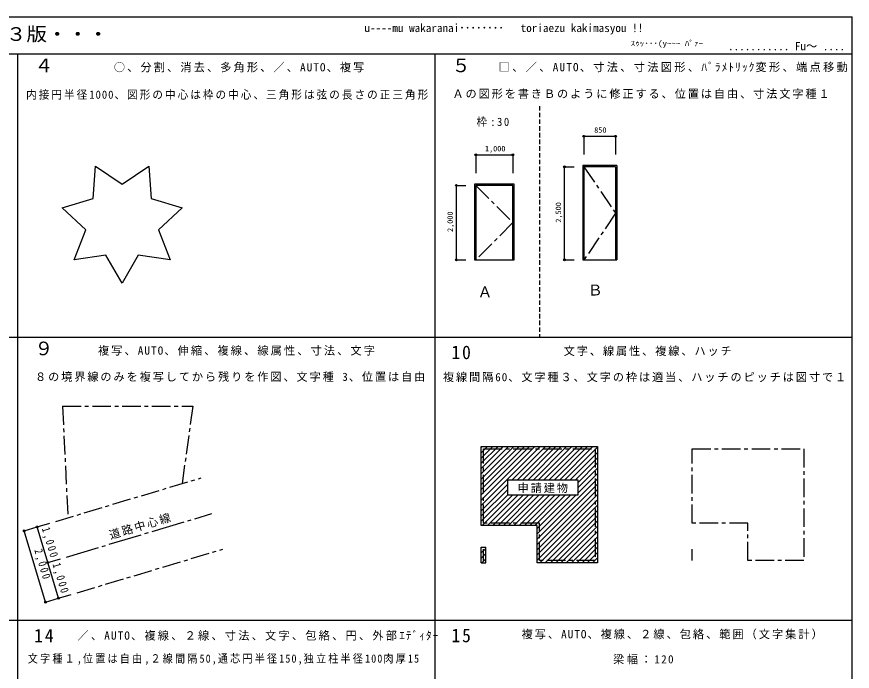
# Model space of a CAD drawing. Units: millimetres at full size, sheet at 1:100. Extents: x -54652 to 58452, y -19402 to 19598.
# Drawn here: x 5565 to 27995, y 2023 to 19598 of the extents above; entities that cross this region are included whole.
import ezdxf
from ezdxf.enums import TextEntityAlignment as Align

# ---------------------------------------------------------------- set-up
doc = ezdxf.new("R2010")
doc.units = ezdxf.units.MM
doc.header["$LTSCALE"] = 100
doc.header["$PDMODE"] = 32
doc.header["$PDSIZE"] = 50
for name, pattern in [('CHAIN1', [8, 5, -1, 1, -1]), ('CHAIN2', [12, 9, -1, 1, -1]), ('DASHED1', [1.8, 1.2, -0.6])]:
    doc.linetypes.add(name, pattern=pattern)
for name, color, linetype in [('0-0_作図ﾚｲﾔｰ', 4, 'Continuous'), ('0-7_作図例', 4, 'Continuous'), ('0-F_枠', 3, 'Continuous')]:
    doc.layers.add(name, color=color, linetype=linetype)
doc.styles.add('ＭＳ 明朝', font='')
doc.styles.get('ＭＳ 明朝').set_extended_font_data('MS Mincho')

msp = doc.modelspace()

# ---------------------------------------------------------------- linework, layer by layer
at = {"layer": '0-0_作図ﾚｲﾔｰ'}
for p, q in [((20791.5, 16387.6), (21641.5, 16387.6)), ((17885.9, 15887.6), (18885.9, 15887.6)), ((20272, 13069.5), (20272, 15569.5)), ((17366.4, 13069.5), (17366.4, 15069.5))]:
    msp.add_line(p, q, dxfattribs=at)
at = {"layer": '0-0_作図ﾚｲﾔｰ', "color": 7, "linetype": 'CHAIN1'}
msp.add_line((23695.3, 4997.7), (23695.3, 5297.7), dxfattribs=at)
msp.add_lwpolyline([(23695.3, 7997.7), (26695.3, 7997.7), (26695.3, 4997.7), (25195.3, 4997.7), (25195.3, 5997.7), (23695.3, 5997.7)], close=True, dxfattribs=at)
at = {"layer": '0-7_作図例', "color": 7, "linetype": 'DASHED1'}
msp.add_line((19595.3, 17197.7), (19595.3, 10997.7), dxfattribs=at)
at = {"layer": '0-7_作図例'}
for p, q in [((20791.5, 16387.6), (20791.5, 15894.8)), ((21641.5, 16387.6), (21641.5, 15894.8)), ((17885.9, 15887.6), (17885.9, 15394.8)), ((18885.9, 15887.6), (18885.9, 15394.8)), ((20272, 15569.5), (20526.9, 15569.5)), ((17366.4, 15069.5), (17621.2, 15069.5)), ((17366.4, 13069.5), (17621.2, 13069.5)), ((20272, 13069.5), (20526.9, 13069.5)), ((18035.3, 6475.6), (19617.5, 8057.7)), ((18035.3, 6617), (19476.1, 8057.7)), ((18035.3, 6758.4), (19334.6, 8057.7)), ((18035.3, 6899.8), (19193.2, 8057.7)), ((18035.3, 7041.2), (19051.8, 8057.7)), ((18035.3, 7182.7), (18910.4, 8057.7)), ((18035.3, 7324.1), (18768.9, 8057.7)), ((18035.3, 7465.5), (18627.5, 8057.7)), ((18035.3, 7606.9), (18486.1, 8057.7)), ((18035.3, 7748.3), (18344.7, 8057.7)), ((18035.3, 7889.8), (18203.3, 8057.7)), ((18035.3, 8031.2), (18061.8, 8057.7)), ((18868.7, 7167.5), (19758.9, 8057.7)), ((19010.1, 7167.5), (19900.3, 8057.7)), ((19151.5, 7167.5), (20041.7, 8057.7)), ((19292.9, 7167.5), (20183.2, 8057.7)), ((19434.4, 7167.5), (20324.6, 8057.7)), ((19575.8, 7167.5), (20466, 8057.7)), ((19717.2, 7167.5), (20607.4, 8057.7)), ((19858.6, 7167.5), (20748.8, 8057.7)), ((20000.1, 7167.5), (20890.3, 8057.7)), ((20141.5, 7167.5), (21031.7, 8057.7)), ((20282.9, 7167.5), (21155.3, 8039.9)), ((20424.3, 7167.5), (21155.3, 7898.5)), ((20565.7, 7167.5), (21155.3, 7757.1)), ((20626.1, 7086.4), (21155.3, 7615.7)), ((20626.1, 6945), (21155.3, 7474.2)), ((19535.3, 5571.4), (21155.3, 7191.4)), ((20626.1, 6803.6), (21155.3, 7332.8)), ((18035.3, 6334.1), (18744.6, 7043.4)), ((19535.3, 5430), (21155.3, 7050)), ((18035.3, 6192.7), (18744.6, 6902)), ((18035.3, 6051.3), (18744.6, 6760.5)), ((18063.2, 5937.7), (18874.8, 6749.3)), ((18204.6, 5937.7), (19016.3, 6749.3)), ((18346, 5937.7), (19157.7, 6749.3)), ((18487.4, 5937.7), (19299.1, 6749.3)), ((18628.8, 5937.7), (19440.5, 6749.3)), ((18770.3, 5937.7), (19581.9, 6749.3)), ((18911.7, 5937.7), (19723.4, 6749.3)), ((19053.1, 5937.7), (19864.8, 6749.3)), ((19194.5, 5937.7), (20006.2, 6749.3)), ((19336, 5937.7), (20147.6, 6749.3)), ((19477.4, 5937.7), (20289, 6749.3)), ((19535.3, 5288.5), (21155.3, 6908.5)), ((19535.3, 5147.1), (21155.3, 6767.1)), ((19535.3, 5712.8), (20571.9, 6749.3)), ((19535.3, 5854.2), (20430.5, 6749.3)), ((19535.3, 5005.7), (21155.3, 6625.7)), ((19608.7, 4937.7), (21155.3, 6484.3)), ((19750.2, 4937.7), (21155.3, 6342.9)), ((19891.6, 4937.7), (21155.3, 6201.4)), ((20033, 4937.7), (21155.3, 6060)), ((5768.7, 5795.4), (6114.1, 5898.7)), ((6114.1, 5898.7), (6455.9, 6000.9)), ((6400.7, 4940.7), (6114.1, 5898.7)), ((20174.4, 4937.7), (21155.3, 5918.6)), ((6341.7, 3879.3), (5768.7, 5795.4)), ((20315.8, 4937.7), (21155.3, 5777.2)), ((20457.3, 4937.7), (21155.3, 5635.8)), ((20598.7, 4937.7), (21155.3, 5494.3)), ((18035.3, 5344.2), (18048.8, 5357.7)), ((18035.3, 5202.8), (18155.3, 5322.8)), ((18035.3, 5061.3), (18155.3, 5181.3)), ((20740.1, 4937.7), (21155.3, 5352.9)), ((20881.5, 4937.7), (21155.3, 5211.5)), ((6400.7, 4940.7), (6742.4, 5042.9)), ((6687.2, 3982.6), (6400.7, 4940.7)), ((18053.1, 4937.7), (18155.3, 5039.9)), ((21023, 4937.7), (21155.3, 5070.1)), ((6687.2, 3982.6), (7029, 4084.8)), ((6341.7, 3879.3), (6687.2, 3982.6))]:
    msp.add_line(p, q, dxfattribs=at)
at = {"layer": '0-7_作図例', "color": 7}
for p, q in [((21671.5, 15599.5), (20761.5, 15599.5)), ((21641.5, 15569.5), (20791.5, 15569.5)), ((20791.5, 15569.5), (20791.5, 13069.5)), ((21641.5, 15569.5), (21641.5, 13069.5)), ((21671.5, 15599.5), (21671.5, 13069.5)), ((18915.9, 15099.5), (17855.9, 15099.5)), ((18035.3, 8057.7), (21155.3, 8057.7)), ((18035.3, 5937.7), (18035.3, 8057.7)), ((18035.3, 5357.7), (18155.3, 5357.7)), ((18035.3, 4937.7), (18035.3, 5357.7)), ((18155.3, 4937.7), (18155.3, 5357.7)), ((18035.3, 4937.7), (18155.3, 4937.7))]:
    msp.add_line(p, q, dxfattribs=at)
at = {"layer": '0-7_作図例', "color": 7, "linetype": 'CHAIN1'}
for p, q in [((6795.2, 9141.7), (10295.2, 9141.7)), ((6795.2, 9141.7), (6938, 6145.1)), ((10295.2, 9141.7), (10003.9, 7062)), ((6611.4, 6047.4), (10520.9, 7216.7)), ((7184.4, 4131.3), (11093.9, 5300.5)), ((18095.3, 4997.7), (18095.3, 5297.7))]:
    msp.add_line(p, q, dxfattribs=at)
at = {"layer": '0-7_作図例', "linetype": 'CHAIN2'}
msp.add_line((6897.9, 5089.4), (10807.4, 6258.6), dxfattribs=at)
at = {"layer": '0-7_作図例', "color": 7}
for points in [[(7613.5, 14721.2), (7678.4, 15586.5), (8395.3, 15097.7)], [(8395.3, 15097.7), (9112.3, 15586.5), (9177.2, 14721.2)], [(20761.5, 15599.5), (20761.5, 13069.5), (21671.5, 13069.5)], [(17855.9, 15099.5), (17855.9, 13069.5), (18915.9, 13069.5), (18915.9, 15099.5)], [(18885.9, 13069.5), (18885.9, 15069.5), (17885.9, 15069.5), (17885.9, 13069.5)], [(7420.4, 13875.2), (6784.3, 14465.4), (7613.5, 14721.2)], [(9177.2, 14721.2), (10006.4, 14465.4), (9370.3, 13875.2)], [(7961.5, 13196.7), (7103.4, 13067.4), (7420.4, 13875.2)], [(9370.3, 13875.2), (9687.3, 13067.4), (8829.2, 13196.7)], [(8829.2, 13196.7), (8395.3, 12445.2), (7961.5, 13196.7)], [(21155.3, 8057.7), (21155.3, 4937.7), (19535.3, 4937.7), (19535.3, 5937.7), (18035.3, 5937.7)]]:
    msp.add_lwpolyline(points, dxfattribs=at)
at = {"layer": '0-7_作図例', "linetype": 'CHAIN1'}
for points in [[(20791.5, 15569.5), (21641.5, 14319.5), (20791.5, 13069.5)], [(17885.9, 15069.5), (18885.9, 14069.5), (17885.9, 13069.5)]]:
    msp.add_lwpolyline(points, dxfattribs=at)
at = {"layer": '0-7_作図例', "color": 7, "linetype": 'CHAIN1'}
msp.add_lwpolyline([(18095.3, 7997.7), (21095.3, 7997.7), (21095.3, 4997.7), (19595.3, 4997.7), (19595.3, 5997.7), (18095.3, 5997.7)], close=True, dxfattribs=at)
at = {"layer": '0-7_作図例', "color": 7}
msp.add_lwpolyline([(18744.6, 7167.5), (20626.1, 7167.5), (20626.1, 6749.3), (18744.6, 6749.3)], close=True, dxfattribs=at)
at = {"layer": '0-7_作図例'}
for p in [(20791.5, 16387.6), (21641.5, 16387.6), (17885.9, 15887.6), (18885.9, 15887.6), (20272, 15569.5), (17366.4, 15069.5), (17366.4, 13069.5), (20272, 13069.5), (6114.1, 5898.7), (5768.7, 5795.4), (6400.7, 4940.7), (6341.7, 3879.3), (6687.2, 3982.6)]:
    msp.add_point(p, dxfattribs=at)
at = {"layer": '0-F_枠', "color": 6}
for p, q in [((-28004.7, 19597.7), (27995.3, 19597.7)), ((27995.3, -19402.3), (27995.3, 19597.7)), ((-28004.7, 18597.7), (27995.3, 18597.7)), ((5595.3, -19402.3), (5595.3, 18597.7)), ((16795.3, -19402.3), (16795.3, 18597.7)), ((-28004.7, 10997.7), (27995.3, 10997.7)), ((-28004.7, 3397.7), (27995.3, 3397.7))]:
    msp.add_line(p, q, dxfattribs=at)

# ---------------------------------------------------------------- texts
at = {"layer": '0-0_作図ﾚｲﾔｰ', "style": 'ＭＳ 明朝'}
for s, p in [('850', (21066.5, 16437.6)), ('1,000', (18135.9, 15937.6))]:
    msp.add_text(s, height=146.6, dxfattribs=at).set_placement(p, align=Align.BOTTOM_LEFT)
for s, p in [('2,500', (20222, 14069.5)), ('2,000', (17316.4, 13819.5))]:
    msp.add_text(s, height=146.6, rotation=90, dxfattribs=at).set_placement(p, align=Align.BOTTOM_LEFT)
at = {"layer": '0-7_作図例', "color": 3, "style": 'ＭＳ 明朝'}
for s, p in [('Ａ', (17935.1, 11973.1)), ('Ｂ', (20895.8, 12024.6))]:
    msp.add_text(s, height=293.3, dxfattribs=at).set_placement(p, align=Align.BOTTOM_LEFT)
at = {"layer": '0-7_作図例', "color": 7, "char_height": 219.9, "attachment_point": 7, "style": 'ＭＳ 明朝'}
for s, insert in [('\\T1.19;○、分割、消去、多角形、／、AUTO、複写', (8174, 18102.5)), ('\\T1.21;□、／、AUTO、寸法、寸法図形、ﾊﾟﾗﾒﾄﾘｯｸ変形、端点移動', (18503, 18107.1)), ('\\T1.19;\\W0.95;内接円半径1000、図形の中心は枠の中心、三角形は弦の長さの正三角形', (5817.5, 17368.8)), ('\\T1.17;Ａの図形を書きＢのように修正する、位置は自由、寸法文字種１', (17262.2, 17391.3)), ('\\T1.29;\\W0.95;枠:30', (17908.7, 16641.2)), ('\\T1.19;複写、AUTO、伸縮、複線、線属性、寸法、文字', (7744.7, 10498.5)), ('\\T1.17;文字、線属性、複線、ハッチ', (20248.5, 10487.4)), ('\\T1.17;８の境界線のみを複写してから残りを作図、文字種\\~3、位置は自由', (6056.8, 9793.4)), ('\\T1.17;複線間隔60、文字種３、文字の枠は適当、ハッチのピッチは図寸で１', (17005.9, 9786)), ('\\T1.17;申請建物', (19010.4, 6808.4)), ('\\T1.18;複写、AUTO、複線、２線、包絡、範囲（文字集計）', (19117.5, 2880.1)), ('\\T1.2;／、AUTO、複線、２線、寸法、文字、包絡、円、外部ｴﾃﾞｨﾀｰ', (7195.1, 2846.3)), ('\\T1.22;\\W0.9;文字種１,位置は自由,２線間隔50,通芯円半径150,独立柱半径100肉厚15', (5863.2, 2198.4)), ('\\T1.23;梁幅：120', (21573.8, 2211.5))]:
    msp.add_mtext(s, dxfattribs=dict(at, insert=insert))
for s, insert, rotation in [('\\T1.17;道路中心線', (8093.2, 5545.3), 16.65), ('\\T1.38;\\W0.85;1,000', (6183.5, 5841.2), 286.65), ('\\T1.38;\\W0.85;2,000', (5981.3, 5258.9), 286.65), ('\\T1.38;\\W0.85;1,000', (6470.1, 4883.1), 286.65)]:
    msp.add_mtext(s, dxfattribs=dict(at, insert=insert, rotation=rotation))
at = {"layer": '0-F_枠', "style": 'ＭＳ 明朝', "width": 1.1}
msp.add_text('基本コマンド組合せ練習＿講習用素材＿微調整第３版・・・', height=366.6, dxfattribs=at).set_placement((-6823.8, 18838.7), align=Align.BOTTOM_LEFT)
at = {"layer": '0-F_枠', "color": 4, "style": 'ＭＳ 明朝'}
for s, p in [('u----mu wakaranai････････   toriaezu kakimasyou !!', (14900.7, 19119.8)), (' ........... Fu～ ....', (24509.8, 18631.9))]:
    msp.add_text(s, height=219.9, dxfattribs=at).set_placement(p, align=Align.BOTTOM_LEFT)
at = {"layer": '0-F_枠', "color": 4, "style": 'ＭＳ 明朝', "width": 1.2}
msp.add_text(' ｽｩｯ･･･(y~~~ ﾊﾟｧｰ  ', height=146.6, dxfattribs=at).set_placement((21921.9, 18763), align=Align.BOTTOM_LEFT)
at = {"layer": '0-F_枠', "style": 'ＭＳ 明朝'}
for s, p in [('４', (6045.3, 17997.7)), ('５', (17245.3, 17997.7)), ('９', (6045.3, 10397.7))]:
    msp.add_text(s, height=366.6, dxfattribs=at).set_placement(p, align=Align.BOTTOM_LEFT)
at = {"layer": '0-F_枠', "char_height": 366.6, "attachment_point": 7, "style": 'ＭＳ 明朝'}
for s, insert in [('\\T1.21;\\W0.95;10', (17232.8, 10397.7)), ('\\T1.21;\\W0.95;14', (6032.8, 2797.7)), ('\\T1.21;\\W0.95;15', (17232.8, 2797.7))]:
    msp.add_mtext(s, dxfattribs=dict(at, insert=insert))

doc.saveas('drawing.dxf')
